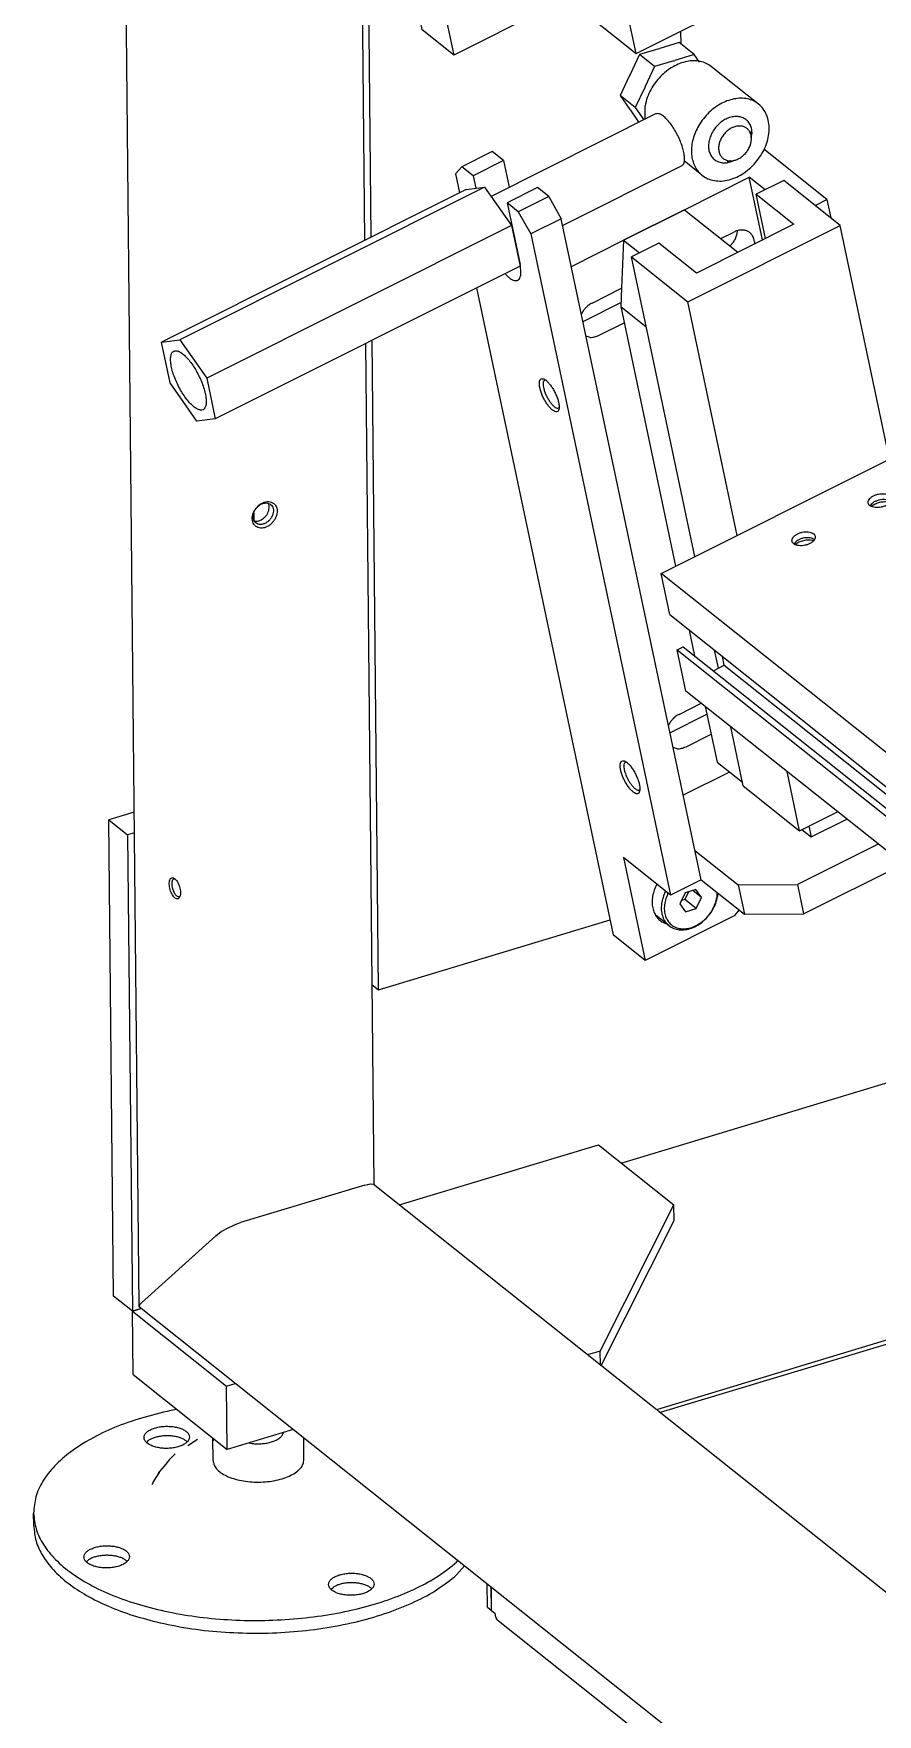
# Model space of a CAD drawing. Header units: millimetres. Extents: x -4653 to 8979, y -13943 to 4840.
# Drawn here: x 4036.3 to 4268.4, y -2850.8 to -2388.3 of the extents above; entities that cross this region are included whole.
import ezdxf

# ---------------------------------------------------------------- set-up
doc = ezdxf.new("R2010")
doc.units = ezdxf.units.MM

# ---------------------------------------------------------------- blocks, each defined once
blk = doc.blocks.new('MNT069000010000E_A_2_2_1_1__330', base_point=(4036.31, -2828.62))
at = {"color": 7, "linetype": 'Continuous'}
for p, q in [((4075.74, -2766.94), (4074.09, -2767.2)), ((4085.69, -2780.95), (4085.63, -2774.83)), ((4104.91, -2773.72), (4105.02, -2773.27)), ((4110.69, -2780.7), (4110.63, -2774.75)), ((4067.43, -2775.98), (4067.94, -2775.44)), ((4075.24, -2779.15), (4074.64, -2779.78)), ((4078.32, -2775.59), (4078.49, -2775.82)), ((4081.37, -2775.2), (4078.75, -2776.89)), ((4095.65, -2776.11), (4096.45, -2776.28)), ((4070.21, -2785.32), (4070.98, -2784.01)), ((4072.23, -2782.51), (4070.98, -2784.01)), ((4073.62, -2780.75), (4072.23, -2782.51)), ((4074.64, -2779.78), (4073.62, -2780.75)), ((4069.16, -2787.12), (4070.21, -2785.32)), ((4036.37, -2798.91), (4036.33, -2795.41)), ((4050.9, -2808.86), (4051.41, -2808.33)), ((4061.79, -2808.48), (4061.96, -2808.7)), ((4152.66, -2808.93), (4153.03, -2808.52)), ((4152.69, -2812.43), (4154.86, -2809.97)), ((4118.19, -2816.4), (4118.7, -2815.87)), ((4129.08, -2816.02), (4129.25, -2816.24))]:
    blk.add_line(p, q, dxfattribs=at)
for points in [[(4074.09, -2767.2), (4066.01, -2769.29), (4058.62, -2771.92), (4052.09, -2775.05), (4046.55, -2778.6), (4042.12, -2782.49), (4038.9, -2786.66), (4036.96, -2790.99), (4036.33, -2795.41)], [(4066.7, -2774.65), (4066.86, -2775.32), (4067.33, -2775.96), (4068.08, -2776.53), (4069.08, -2777), (4070.27, -2777.36), (4071.59, -2777.57), (4072.98, -2777.63), (4074.37, -2777.54), (4075.69, -2777.3), (4076.87, -2776.93), (4077.86, -2776.44), (4078.59, -2775.85), (4079.05, -2775.2), (4079.2, -2774.53), (4079.04, -2773.85), (4078.57, -2773.21), (4077.82, -2772.64), (4076.82, -2772.17), (4075.64, -2771.82), (4074.31, -2771.61), (4072.92, -2771.55), (4071.53, -2771.64), (4070.21, -2771.87), (4069.03, -2772.25), (4068.05, -2772.74), (4067.31, -2773.32), (4066.85, -2773.97), (4066.7, -2774.65)], [(4072.03, -2774.21), (4070.84, -2774.36), (4069.74, -2774.63), (4068.76, -2774.99), (4067.94, -2775.44)], [(4078.32, -2775.59), (4077.59, -2775.12), (4076.68, -2774.73), (4075.62, -2774.43), (4074.47, -2774.24), (4073.25, -2774.17), (4072.03, -2774.21)], [(4096.45, -2776.28), (4097.8, -2776.37), (4099.17, -2776.32), (4100.5, -2776.15), (4101.74, -2775.85), (4102.84, -2775.44), (4103.76, -2774.94), (4104.46, -2774.36), (4104.91, -2773.72)], [(4085.65, -2775.13), (4085.68, -2775.34), (4085.73, -2775.54)], [(4070.98, -2784.01), (4070.71, -2784.5), (4070.48, -2785)], [(4085.69, -2780.95), (4085.95, -2782.13), (4086.67, -2783.27), (4087.83, -2784.31), (4089.4, -2785.21), (4091.3, -2785.95), (4093.47, -2786.49), (4095.81, -2786.82), (4098.25, -2786.91), (4100.69, -2786.77), (4103.03, -2786.4), (4105.19, -2785.81), (4107.07, -2785.04), (4108.62, -2784.1), (4109.76, -2783.04), (4110.46, -2781.89), (4110.69, -2780.7)], [(4069.16, -2787.12), (4069.02, -2787.38), (4068.88, -2787.64)], [(4036.33, -2795.41), (4037.04, -2799.81), (4039.06, -2804.09), (4042.34, -2808.18), (4046.82, -2811.98), (4052.4, -2815.42), (4058.96, -2818.41), (4066.37, -2820.9), (4074.46, -2822.83), (4083.06, -2824.17), (4091.98, -2824.87), (4101.04, -2824.93), (4110.04, -2824.35), (4118.8, -2823.14), (4127.11, -2821.32), (4134.81, -2818.93), (4141.73, -2816.03), (4147.72, -2812.67), (4152.66, -2808.93)], [(4036.37, -2798.91), (4037.01, -2803.08), (4038.83, -2807.16), (4041.79, -2811.06), (4045.85, -2814.73), (4050.91, -2818.07), (4056.89, -2821.04), (4063.67, -2823.57), (4071.11, -2825.61)], [(4050.17, -2807.53), (4050.33, -2808.21), (4050.8, -2808.85), (4051.55, -2809.42), (4052.55, -2809.89), (4053.73, -2810.24), (4055.06, -2810.45), (4056.45, -2810.51), (4057.84, -2810.42), (4059.16, -2810.19), (4060.34, -2809.81), (4061.32, -2809.32), (4062.06, -2808.74), (4062.52, -2808.09), (4062.67, -2807.41), (4062.51, -2806.73), (4062.04, -2806.1), (4061.29, -2805.53), (4060.29, -2805.05), (4059.1, -2804.7), (4057.78, -2804.49), (4056.39, -2804.43), (4055, -2804.52), (4053.68, -2804.76), (4052.5, -2805.13), (4051.51, -2805.62), (4050.78, -2806.21), (4050.32, -2806.85), (4050.17, -2807.53)], [(4055.5, -2807.09), (4054.31, -2807.25), (4053.21, -2807.51), (4052.23, -2807.88), (4051.41, -2808.33)], [(4061.79, -2808.48), (4061.06, -2808), (4060.14, -2807.61), (4059.09, -2807.32), (4057.94, -2807.13), (4056.72, -2807.05), (4055.5, -2807.09)], [(4071.11, -2825.61), (4079.88, -2827.24), (4089.07, -2828.2), (4098.48, -2828.47), (4107.89, -2828.05), (4117.07, -2826.93), (4125.82, -2825.15), (4133.94, -2822.74), (4141.23, -2819.78), (4147.53, -2816.31), (4152.69, -2812.43)], [(4117.46, -2815.07), (4117.63, -2815.75), (4118.09, -2816.39), (4118.84, -2816.96), (4119.84, -2817.43), (4121.03, -2817.78), (4122.35, -2817.99), (4123.74, -2818.05), (4125.13, -2817.96), (4126.45, -2817.73), (4127.63, -2817.35), (4128.62, -2816.86), (4129.36, -2816.28), (4129.81, -2815.63), (4129.96, -2814.95), (4129.8, -2814.28), (4129.33, -2813.64), (4128.58, -2813.07), (4127.59, -2812.6), (4126.4, -2812.24), (4125.07, -2812.03), (4123.68, -2811.97), (4122.29, -2812.06), (4120.97, -2812.3), (4119.79, -2812.67), (4118.81, -2813.16), (4118.07, -2813.75), (4117.61, -2814.4), (4117.46, -2815.07)], [(4122.79, -2814.63), (4121.61, -2814.79), (4120.5, -2815.05), (4119.52, -2815.42), (4118.7, -2815.87)], [(4129.08, -2816.02), (4128.35, -2815.54), (4127.44, -2815.15), (4126.38, -2814.86), (4125.23, -2814.67), (4124.02, -2814.59), (4122.79, -2814.63)]]:
    blk.add_spline(points, degree=3, dxfattribs=at)
blk = doc.blocks.new('ANGOLARE_DX_SOSTEGNO_RACLE_P32463D__335', base_point=(4118.39, -2651.47))
at = {"color": 7, "linetype": 'Continuous'}
for p, q in [((4129.17, -2444.34), (4127.89, -2315.21)), ((4214.44, -2391.26), (4214.4, -2387.66)), ((4131.21, -2651.47), (4129.45, -2472.72)), ((4131.21, -2651.47), (4194.89, -2632.21)), ((4129.34, -2649.97), (4131.21, -2651.47))]:
    blk.add_line(p, q, dxfattribs=at)
blk = doc.blocks.new('PERNO_PER_SISTEMA_BLOCCAGGIO_RACLE_R0351N00__336', base_point=(4197.67, -2423.6))
at = {"color": 7, "linetype": 'Continuous'}
for p, q in [((4213.87, -2390.81), (4208.6, -2392.4)), ((4218.02, -2394.11), (4213.87, -2390.81)), ((4203.01, -2394.09), (4200.42, -2399.56)), ((4208.29, -2392.5), (4203.01, -2394.09)), ((4207.15, -2397.39), (4203.01, -2394.09)), ((4208.29, -2392.5), (4208.6, -2392.4)), ((4218.02, -2394.11), (4212.74, -2395.7)), ((4219.45, -2396.17), (4218.02, -2394.11)), ((4200.27, -2399.88), (4197.67, -2405.34)), ((4200.42, -2399.56), (4200.27, -2399.88)), ((4207.15, -2397.39), (4204.56, -2402.86)), ((4212.43, -2395.8), (4207.15, -2397.39)), ((4212.43, -2395.8), (4212.74, -2395.7)), ((4204.41, -2403.18), (4201.82, -2408.64)), ((4204.56, -2402.86), (4204.41, -2403.18)), ((4201.82, -2408.64), (4197.67, -2405.34)), ((4197.67, -2405.34), (4200.36, -2409.21)), ((4200.36, -2409.21), (4200.52, -2409.44)), ((4200.52, -2409.44), (4202.83, -2412.77)), ((4201.82, -2408.64), (4204.2, -2412.08)), ((4233.67, -2416.13), (4233.7, -2415.88)), ((4233.7, -2415.88), (4233.68, -2415.32)), ((4228.01, -2423.35), (4227.43, -2423.51)), ((4227.43, -2423.51), (4227.09, -2423.6))]:
    blk.add_line(p, q, dxfattribs=at)
for points in [[(4229.95, -2413.79), (4228.92, -2414.05), (4227.9, -2414.55), (4226.96, -2415.25), (4226.14, -2416.13), (4225.48, -2417.14), (4225.02, -2418.22), (4224.78, -2419.32), (4224.78, -2420.37), (4225.01, -2421.34), (4225.46, -2422.15), (4226.11, -2422.78), (4226.93, -2423.19), (4227.87, -2423.36), (4228.88, -2423.27)], [(4228.88, -2423.27), (4229.86, -2422.95), (4230.82, -2422.43), (4231.7, -2421.72), (4232.47, -2420.86), (4233.08, -2419.88), (4233.51, -2418.85), (4233.73, -2417.8), (4233.74, -2416.79), (4233.54, -2415.86), (4233.12, -2415.06), (4232.53, -2414.43), (4231.77, -2413.99), (4230.9, -2413.78), (4229.95, -2413.79)]]:
    blk.add_spline(points, degree=3, dxfattribs=at)
blk = doc.blocks.new('GUIDA_TUBOLARE_SUPPORTO_RACLA_PRINCIPALE_R27356N_1__341', base_point=(4155.74, -2393.85))
at = {"color": 7, "linetype": 'Continuous'}
for p, q in [((4197.65, -2214.96), (4191.59, -2218)), ((4212.84, -2227.06), (4197.65, -2214.96)), ((4193.41, -2221.37), (4200.46, -2226.99)), ((4200.46, -2226.99), (4173.64, -2240.42)), ((4163.28, -2232.17), (4155.74, -2235.95)), ((4173.64, -2240.42), (4163.28, -2232.17)), ((4159.5, -2253.77), (4155.74, -2235.95)), ((4155.74, -2235.95), (4170.93, -2248.05)), ((4166, -2284.49), (4164.95, -2279.54)), ((4186.49, -2381.48), (4169.39, -2300.56)), ((4202.03, -2393.85), (4184.93, -2312.94)), ((4243.94, -2372.87), (4240.65, -2357.31)), ((4202.03, -2393.85), (4243.94, -2372.87)), ((4186.49, -2381.48), (4202.03, -2393.85))]:
    blk.add_line(p, q, dxfattribs=at)
blk = doc.blocks.new('TRAF_TO_Fe_60x10_L_80__348', base_point=(4162.36, -2381.57))
at = {"color": 7, "linetype": 'Continuous'}
for p, q in [((4173.33, -2343.31), (4162.36, -2348.81)), ((4240.95, -2358.71), (4241.84, -2358.26)), ((4165.57, -2364), (4177.48, -2373.48)), ((4167.28, -2372.08), (4179.19, -2381.57)), ((4177.48, -2373.48), (4193.75, -2373.4)), ((4177.48, -2373.48), (4179.19, -2381.57)), ((4179.19, -2381.57), (4195.46, -2381.48))]:
    blk.add_line(p, q, dxfattribs=at)
blk = doc.blocks.new('TRAF_TO_Fe_90x50_L_268__349', base_point=(4099.73, -2394.26))
at = {"color": 7, "linetype": 'Continuous'}
for p, q in [((4109.85, -2171.69), (4101.47, -2175.89)), ((4112.96, -2174.16), (4109.85, -2171.69)), ((4201.87, -2184.89), (4187.05, -2173.09)), ((4101.47, -2175.89), (4099.73, -2177.87)), ((4099.73, -2177.87), (4101.43, -2185.91)), ((4104.58, -2178.36), (4101.47, -2175.89)), ((4112.96, -2174.16), (4104.58, -2178.36)), ((4112.96, -2174.16), (4115.12, -2184.37)), ((4104.58, -2178.36), (4105.81, -2184.19)), ((4122.28, -2181.59), (4113.9, -2185.79)), ((4125.39, -2184.06), (4122.28, -2181.59)), ((4160.94, -2188.59), (4175.06, -2181.51)), ((4187.05, -2209.61), (4180.77, -2179.86)), ((4193.49, -2189.08), (4181.36, -2179.43)), ((4117.01, -2188.26), (4113.9, -2185.79)), ((4113.9, -2185.79), (4115.13, -2191.61)), ((4125.39, -2184.06), (4117.01, -2188.26)), ((4125.39, -2184.06), (4128.83, -2190.17)), ((4193.49, -2189.08), (4201.87, -2184.89)), ((4201.87, -2184.89), (4210.36, -2225.09)), ((4117.01, -2188.26), (4120.45, -2194.37)), ((4128.83, -2190.17), (4120.45, -2194.37)), ((4167.28, -2372.08), (4128.83, -2190.17)), ((4144.17, -2196.98), (4160.94, -2188.59)), ((4199.22, -2216.21), (4193.49, -2189.08)), ((4120.45, -2194.37), (4158.89, -2376.28)), ((4170.93, -2196.55), (4176.31, -2193.85)), ((4177.18, -2193.61), (4177.05, -2194.81)), ((4131.6, -2203.28), (4144.17, -2196.98)), ((4174.46, -2198.46), (4173.83, -2198.85)), ((4179.13, -2202.17), (4178.49, -2202.56)), ((4117.33, -2206.47), (4117.21, -2206.82)), ((4137.33, -2213.37), (4143.61, -2210.23)), ((4106.1, -2212.09), (4143.12, -2387.25)), ((4134.38, -2216.42), (4135.15, -2215.12)), ((4134.81, -2218.42), (4143.45, -2214.1)), ((4139.21, -2222.26), (4144.34, -2219.7)), ((4136.78, -2222.82), (4135.66, -2222.47)), ((4161.25, -2326.56), (4166.38, -2323.99)), ((4158.3, -2329.61), (4159.07, -2328.31)), ((4158.72, -2331.61), (4167.1, -2327.42)), ((4163.13, -2335.45), (4168.26, -2332.89)), ((4160.7, -2336.01), (4159.58, -2335.66)), ((4158.89, -2376.28), (4145.95, -2365.97)), ((4145.95, -2365.97), (4151.92, -2394.26)), ((4167.28, -2372.08), (4158.89, -2376.28)), ((4176.55, -2381.93), (4177.79, -2380.45)), ((4176.55, -2381.93), (4151.92, -2394.26)), ((4155.28, -2382.36), (4155.56, -2382.39)), ((4157.45, -2384.09), (4157.73, -2384.13)), ((4151.92, -2394.26), (4143.12, -2387.25))]:
    blk.add_line(p, q, dxfattribs=at)
for points in [[(4174.46, -2198.46), (4175.32, -2197.71), (4176.06, -2196.83), (4176.64, -2195.85), (4177.05, -2194.81)], [(4179.13, -2202.17), (4179.98, -2201.42), (4180.72, -2200.54), (4181.3, -2199.56), (4181.71, -2198.52), (4181.92, -2197.48), (4181.93, -2196.47), (4181.73, -2195.54), (4181.34, -2194.73), (4180.77, -2194.08), (4180.04, -2193.61), (4179.2, -2193.35), (4178.26, -2193.3), (4177.29, -2193.47), (4176.31, -2193.85)], [(4194.82, -2209.64), (4195.12, -2209.33), (4195.28, -2208.77), (4195.29, -2208), (4195.13, -2207.07), (4194.83, -2206.03), (4194.39, -2204.94), (4193.85, -2203.86), (4193.24, -2202.86), (4192.59, -2201.99), (4191.93, -2201.31), (4191.32, -2200.85), (4190.78, -2200.64), (4190.34, -2200.7), (4190.03, -2201.02), (4189.87, -2201.58), (4189.87, -2202.34), (4190.02, -2203.27), (4190.33, -2204.32), (4190.76, -2205.41), (4191.3, -2206.49), (4191.91, -2207.49), (4192.57, -2208.35), (4193.22, -2209.04), (4193.84, -2209.49), (4194.38, -2209.7), (4194.82, -2209.64)], [(4191.69, -2201.01), (4191.34, -2201.04), (4191.03, -2201.34), (4190.9, -2201.85), (4190.91, -2202.55), (4191.07, -2203.4), (4191.37, -2204.34), (4191.78, -2205.31), (4192.28, -2206.25), (4192.84, -2207.11), (4193.42, -2207.82), (4193.99, -2208.34), (4194.51, -2208.64), (4194.95, -2208.71), (4195.28, -2208.53)], [(4116.03, -2207.19), (4116.7, -2207.16), (4117.21, -2206.82)], [(4137.33, -2213.37), (4136.74, -2213.71), (4136.17, -2214.12), (4135.64, -2214.59), (4135.15, -2215.12)], [(4136.78, -2222.82), (4137.38, -2222.81), (4137.99, -2222.71), (4138.6, -2222.53), (4139.21, -2222.26)], [(4123.29, -2234.28), (4122.98, -2234.6), (4122.82, -2235.15), (4122.82, -2235.92), (4122.97, -2236.85), (4123.27, -2237.89), (4123.71, -2238.99), (4124.25, -2240.06), (4124.86, -2241.06), (4125.51, -2241.93), (4126.17, -2242.61), (4126.78, -2243.07), (4127.33, -2243.28), (4127.76, -2243.22), (4128.07, -2242.9), (4128.2, -2242.32), (4128.2, -2241.55), (4128.07, -2240.65), (4127.77, -2239.61), (4127.34, -2238.52), (4126.8, -2237.44), (4126.19, -2236.44), (4125.53, -2235.57), (4124.87, -2234.86), (4124.26, -2234.4), (4123.72, -2234.22), (4123.29, -2234.28)], [(4124.64, -2234.59), (4124.25, -2234.64), (4123.98, -2234.92), (4123.85, -2235.43), (4123.86, -2236.13), (4124.02, -2236.98), (4124.31, -2237.92), (4124.73, -2238.89), (4125.23, -2239.83), (4125.79, -2240.68), (4126.37, -2241.4), (4126.94, -2241.92), (4127.46, -2242.22), (4127.9, -2242.29), (4128.22, -2242.1)], [(4161.25, -2326.56), (4160.66, -2326.9), (4160.09, -2327.31), (4159.56, -2327.78), (4159.07, -2328.31)], [(4160.7, -2336.01), (4161.3, -2336), (4161.91, -2335.9), (4162.52, -2335.72), (4163.13, -2335.45)], [(4145.5, -2339.38), (4145.19, -2339.7), (4145.03, -2340.26), (4145.03, -2341.03), (4145.18, -2341.96), (4145.48, -2343), (4145.92, -2344.09), (4146.46, -2345.17), (4147.07, -2346.17), (4147.73, -2347.04), (4148.38, -2347.72), (4148.99, -2348.18), (4149.54, -2348.38), (4149.97, -2348.33), (4150.28, -2348.01), (4150.41, -2347.43), (4150.41, -2346.66), (4150.28, -2345.75), (4149.98, -2344.71), (4149.55, -2343.62), (4149.01, -2342.54), (4148.4, -2341.54), (4147.74, -2340.67), (4147.08, -2339.96), (4146.47, -2339.5), (4145.93, -2339.32), (4145.5, -2339.38)], [(4146.85, -2339.7), (4146.46, -2339.74), (4146.19, -2340.03), (4146.06, -2340.54), (4146.07, -2341.24), (4146.23, -2342.08), (4146.53, -2343.02), (4146.94, -2343.99), (4147.44, -2344.93), (4148, -2345.79), (4148.58, -2346.5), (4149.15, -2347.02), (4149.67, -2347.33), (4150.11, -2347.39), (4150.43, -2347.21)], [(4155.16, -2373.23), (4154.41, -2374.89), (4153.96, -2376.58), (4153.81, -2378.25), (4153.97, -2379.83), (4154.44, -2381.25), (4155.2, -2382.46), (4156.22, -2383.42), (4157.45, -2384.09)]]:
    blk.add_spline(points, degree=3, dxfattribs=at)
blk = doc.blocks.new('SUPPORTO_RACLA_RIBALTABILE_SX_R0349S10_1__350', base_point=(4099.73, -2394.26))
for name, p in [('TRAF_TO_Fe_90x50_L_268__349', (4099.73, -2394.26)), ('TRAF_TO_Fe_60x10_L_80__348', (4162.36, -2381.57))]:
    blk.add_blockref(name, p)
blk = doc.blocks.new('FIT_GR_RACLA_PRINCIPALE__358', base_point=(4099.73, -2643.65))
for name, p in [('SUPPORTO_RACLA_RIBALTABILE_SX_R0349S10_1__350', (4099.73, -2394.26)), ('GUIDA_TUBOLARE_SUPPORTO_RACLA_PRINCIPALE_R27356N_1__341', (4155.74, -2393.85))]:
    blk.add_blockref(name, p)
blk = doc.blocks.new('VASCHETTA_RECUPERO_SOTTO_RACLA__359', base_point=(4161.09, -3140.96))
at = {"color": 7, "linetype": 'Continuous'}
for p, q in [((4374.6, -2716.51), (4207.65, -2766.98)), ((4375.63, -2717.33), (4208.69, -2767.8)), ((4161.15, -2821.34), (4161.09, -2814.94)), ((4162.13, -2815.76), (4162.19, -2822.16)), ((4162.32, -2822.26), (4162.26, -2815.86)), ((4161.15, -2821.34), (4162.19, -2822.16)), ((4162.19, -2822.16), (4162.32, -2822.12)), ((4162.32, -2822.26), (4163.22, -2822.99)), ((4560.8, -3140.96), (4164.15, -2825.08))]:
    blk.add_line(p, q, dxfattribs=at)
blk.add_spline([(4163.22, -2822.99), (4163.29, -2823.61), (4163.47, -2824.19), (4163.76, -2824.68), (4164.15, -2825.08)], degree=3, dxfattribs=at)
blk = doc.blocks.new('PIATTO_REGOLAZIONE_RACLE_R0348N00_3__361', base_point=(4197.83, -2609.4))
at = {"color": 7, "linetype": 'Continuous'}
for p, q in [((4215.37, -2436.79), (4198.61, -2445.19)), ((4215.37, -2436.79), (4230.07, -2448.5)), ((4198.61, -2445.19), (4198.05, -2458.43)), ((4198.61, -2445.19), (4202.95, -2448.65)), ((4198.05, -2458.43), (4197.83, -2463.46)), ((4197.83, -2463.46), (4204.82, -2469.02)), ((4197.83, -2463.46), (4212.93, -2534.88)), ((4216.64, -2552.46), (4218.14, -2559.55)), ((4221.08, -2573.48), (4224.32, -2588.77)), ((4224.32, -2588.77), (4231.3, -2594.34)), ((4247.64, -2607.35), (4250.21, -2609.4)), ((4249.58, -2606.38), (4250.21, -2609.4)), ((4250.21, -2609.4), (4260.02, -2604.49))]:
    blk.add_line(p, q, dxfattribs=at)
blk = doc.blocks.new('TONDO_CROMATO_Ø25_L_28__362', base_point=(4204.51, -2429.01))
at = {"color": 7, "linetype": 'Continuous'}
for p, q in [((4235.75, -2407.75), (4222.8, -2397.44)), ((4204.53, -2411.91), (4204.51, -2408.19)), ((4233.74, -2417.01), (4233.95, -2415.68)), ((4228.61, -2423.43), (4228.89, -2423.27)), ((4220.17, -2427.3), (4215.24, -2423.38))]:
    blk.add_line(p, q, dxfattribs=at)
for points in [[(4222.8, -2397.44), (4221.36, -2396.55), (4219.71, -2396.01), (4217.92, -2395.83), (4216.02, -2396.02), (4214.1, -2396.57), (4212.21, -2397.47), (4210.4, -2398.68), (4208.75, -2400.17), (4207.29, -2401.89), (4206.09, -2403.78)], [(4206.09, -2403.78), (4205.11, -2405.96), (4204.51, -2408.19)], [(4235.75, -2407.75), (4234.31, -2406.86), (4232.66, -2406.32), (4230.87, -2406.14), (4228.97, -2406.33), (4227.05, -2406.88), (4225.15, -2407.78), (4223.35, -2408.99), (4221.7, -2410.48), (4220.24, -2412.2), (4219.04, -2414.09)], [(4220.17, -2427.3), (4221.75, -2428.26), (4223.57, -2428.79), (4225.56, -2428.9), (4227.64, -2428.57), (4229.73, -2427.81), (4231.75, -2426.66), (4233.63, -2425.16), (4235.29, -2423.36), (4236.67, -2421.34), (4237.71, -2419.18), (4238.38, -2416.95), (4238.65, -2414.74), (4238.51, -2412.64), (4237.96, -2410.73), (4237.03, -2409.07), (4235.75, -2407.75)], [(4219.04, -2414.09), (4218.18, -2415.95), (4217.6, -2417.85), (4217.3, -2419.74), (4217.31, -2421.57), (4217.61, -2423.29), (4218.2, -2424.84), (4219.06, -2426.2), (4220.17, -2427.3)], [(4233.95, -2415.68), (4233.78, -2414.4), (4233.34, -2413.27), (4232.65, -2412.34), (4231.73, -2411.66), (4230.63, -2411.26), (4229.41, -2411.15), (4228.11, -2411.35), (4226.81, -2411.84), (4225.57, -2412.6), (4224.44, -2413.6), (4223.47, -2414.78), (4222.72, -2416.09), (4222.22, -2417.47), (4221.99, -2418.86), (4222.04, -2420.18), (4222.38, -2421.37), (4222.98, -2422.38), (4223.81, -2423.16), (4224.85, -2423.67), (4226.03, -2423.9), (4227.31, -2423.81), (4228.61, -2423.43)]]:
    blk.add_spline(points, degree=3, dxfattribs=at)
blk = doc.blocks.new('BARRA_FILETTATA_ZINC__M16_L_140__363', base_point=(4162.14, -2441.15))
at = {"color": 7, "linetype": 'Continuous'}
for p, q in [((4207.43, -2410.46), (4162.14, -2433.14)), ((4214.59, -2424.77), (4181.88, -2441.15))]:
    blk.add_line(p, q, dxfattribs=at)
blk.add_spline([(4214.59, -2424.77), (4215.06, -2424.31), (4215.32, -2423.52), (4215.36, -2422.43), (4215.19, -2421.1), (4214.81, -2419.6), (4214.24, -2417.99), (4213.5, -2416.37), (4212.64, -2414.81), (4211.7, -2413.39), (4210.72, -2412.18), (4209.76, -2411.25), (4208.86, -2410.63), (4208.07, -2410.37), (4207.43, -2410.46)], degree=3, dxfattribs=at)
blk = doc.blocks.new('TIRANTE_REGOLAZIONE_RACLA_SECONDARIA__364', base_point=(4162.14, -2441.15))
for name, p in [('TONDO_CROMATO_Ø25_L_28__362', (4204.51, -2429.01)), ('BARRA_FILETTATA_ZINC__M16_L_140__363', (4162.14, -2441.15))]:
    blk.add_blockref(name, p)
blk = doc.blocks.new('TUBOLARE_SUPPORTO_RACLE_INFERIORE__368', base_point=(4208.91, -2843.16))
at = {"color": 7, "linetype": 'Continuous'}
for p, q in [((4271.78, -2505.41), (4292.73, -2494.92)), ((4337.92, -2530.91), (4292.73, -2494.92)), ((4208.91, -2536.89), (4271.78, -2505.41)), ((4266.81, -2517.75), (4266.45, -2518.26)), ((4272.03, -2517.05), (4271.28, -2516.69)), ((4245.86, -2528.24), (4245.5, -2528.76)), ((4251.08, -2527.54), (4250.33, -2527.19)), ((4380.88, -2565.12), (4337.92, -2530.91)), ((4552.23, -2810.31), (4208.91, -2536.89)), ((4211.31, -2548.21), (4208.91, -2536.89)), ((4211.31, -2548.21), (4544.98, -2813.94)), ((4213.36, -2557.91), (4215.03, -2557.08)), ((4215.03, -2557.08), (4540.43, -2816.22)), ((4213.36, -2557.91), (4538.75, -2817.06)), ((4215.75, -2569.23), (4213.36, -2557.91)), ((4226.3, -2562.16), (4225.79, -2559.75)), ((4223.3, -2563.66), (4226.3, -2562.16)), ((4226.3, -2562.16), (4543.43, -2814.71)), ((4531.5, -2820.69), (4215.75, -2569.23)), ((4458.75, -2627.14), (4423.99, -2599.45)), ((4558.37, -2706.47), (4478.09, -2642.54)), ((4559.72, -2843.16), (4553.48, -2838.2))]:
    blk.add_line(p, q, dxfattribs=at)
for points in [[(4272.25, -2516.18), (4272.04, -2515.74), (4271.63, -2515.37), (4271.05, -2515.11), (4270.33, -2514.96), (4269.53, -2514.95), (4268.69, -2515.06), (4267.88, -2515.29), (4267.15, -2515.63), (4266.55, -2516.06), (4266.13, -2516.54), (4265.9, -2517.03), (4265.89, -2517.52), (4266.1, -2517.96), (4266.5, -2518.33), (4267.09, -2518.59), (4267.81, -2518.74), (4268.61, -2518.75), (4269.45, -2518.64), (4270.26, -2518.4), (4270.99, -2518.06), (4271.59, -2517.64), (4272.01, -2517.16), (4272.24, -2516.66), (4272.25, -2516.18)], [(4271.28, -2516.69), (4270.55, -2516.57), (4269.73, -2516.57), (4268.9, -2516.71), (4268.1, -2516.96), (4267.39, -2517.31), (4266.81, -2517.75)], [(4251.29, -2526.67), (4251.09, -2526.23), (4250.68, -2525.86), (4250.1, -2525.6), (4249.38, -2525.46), (4248.57, -2525.44), (4247.74, -2525.55), (4246.93, -2525.79), (4246.2, -2526.13), (4245.6, -2526.55), (4245.17, -2527.03), (4244.95, -2527.53), (4244.94, -2528.01), (4245.14, -2528.45), (4245.55, -2528.82), (4246.13, -2529.08), (4246.85, -2529.23), (4247.66, -2529.25), (4248.49, -2529.13), (4249.3, -2528.9), (4250.03, -2528.56), (4250.63, -2528.13), (4251.06, -2527.66), (4251.28, -2527.16), (4251.29, -2526.67)], [(4250.33, -2527.19), (4249.59, -2527.06), (4248.78, -2527.06), (4247.94, -2527.2), (4247.14, -2527.45), (4246.43, -2527.81), (4245.86, -2528.24)]]:
    blk.add_spline(points, degree=3, dxfattribs=at)
blk = doc.blocks.new('TASSELLO_FISSAGGIO_GUIDA_PER_RACLE_R0342N00_3', base_point=(4245.83, -2529))
at = {"color": 7, "linetype": 'Continuous'}
for p, q in [((4271.6, -2517.36), (4271.76, -2517.44)), ((4250.64, -2527.86), (4250.8, -2527.93))]:
    blk.add_line(p, q, dxfattribs=at)
for points in [[(4271.6, -2517.36), (4271.01, -2517.25), (4270.37, -2517.21), (4269.7, -2517.26), (4269.03, -2517.38), (4268.38, -2517.57), (4267.77, -2517.83), (4267.23, -2518.14), (4266.78, -2518.5)], [(4250.64, -2527.86), (4250.06, -2527.74), (4249.42, -2527.71), (4248.75, -2527.75), (4248.08, -2527.87), (4247.42, -2528.06), (4246.81, -2528.32), (4246.28, -2528.64), (4245.83, -2529)]]:
    blk.add_spline(points, degree=3, dxfattribs=at)
blk = doc.blocks.new('GUIDA_TUBOLARE_SUPPORTO_RACLE_R0402N00_1__370', base_point=(4200.75, -2607.66))
at = {"color": 7, "linetype": 'Continuous'}
for p, q in [((4242.65, -2428.76), (4235.11, -2432.54)), ((4235.11, -2432.54), (4245.47, -2440.79)), ((4237.68, -2444.69), (4235.11, -2432.54)), ((4258.19, -2441.14), (4242.65, -2428.76)), ((4216.29, -2462.12), (4258.19, -2441.14)), ((4245.47, -2440.79), (4218.65, -2454.22)), ((4271.78, -2505.41), (4258.19, -2441.14)), ((4208.29, -2445.97), (4200.75, -2449.75)), ((4218.65, -2454.22), (4208.29, -2445.97)), ((4200.75, -2449.75), (4216.29, -2462.12)), ((4218.18, -2532.25), (4200.75, -2449.75)), ((4229.87, -2526.4), (4216.29, -2462.12)), ((4224.67, -2562.98), (4223.63, -2558.03)), ((4231.5, -2595.28), (4228.07, -2579.05)), ((4247.04, -2607.66), (4243.61, -2591.42)), ((4231.5, -2595.28), (4247.04, -2607.66)), ((4247.04, -2607.66), (4257.45, -2602.44))]:
    blk.add_line(p, q, dxfattribs=at)
blk = doc.blocks.new('FIT_GR_RACLA_SECONDARIA__373', base_point=(4200.75, -2843.16))
for name, p in [('GUIDA_TUBOLARE_SUPPORTO_RACLE_R0402N00_1__370', (4200.75, -2607.66)), ('TUBOLARE_SUPPORTO_RACLE_INFERIORE__368', (4208.91, -2843.16)), ('TASSELLO_FISSAGGIO_GUIDA_PER_RACLE_R0342N00_3', (4245.83, -2529))]:
    blk.add_blockref(name, p)
blk = doc.blocks.new('TRAF_TO_Fe_90x50_L_268__374', base_point=(4152.38, -2643.36))
at = {"color": 7, "linetype": 'Continuous'}
for p, q in [((4162.5, -2420.79), (4154.11, -2424.99)), ((4165.6, -2423.26), (4157.22, -2427.46)), ((4165.6, -2423.26), (4162.5, -2420.79)), ((4165.6, -2423.26), (4167.16, -2430.63)), ((4254.51, -2433.99), (4237.16, -2420.17)), ((4154.11, -2424.99), (4152.38, -2426.97)), ((4152.38, -2426.97), (4153.48, -2432.17)), ((4157.22, -2427.46), (4154.11, -2424.99)), ((4157.22, -2427.46), (4157.95, -2430.91)), ((4215.37, -2436.79), (4233.18, -2427.87)), ((4236.83, -2445.12), (4233.18, -2427.87)), ((4237.53, -2431.33), (4233.18, -2427.87)), ((4174.93, -2430.69), (4166.55, -2434.89)), ((4178.04, -2433.16), (4174.93, -2430.69)), ((4166.55, -2434.89), (4170.13, -2451.86)), ((4169.65, -2437.36), (4166.55, -2434.89)), ((4178.04, -2433.16), (4169.65, -2437.36)), ((4178.04, -2433.16), (4181.48, -2439.27)), ((4198.61, -2445.19), (4215.37, -2436.79)), ((4251.26, -2435.62), (4254.51, -2433.99)), ((4254.51, -2433.99), (4255.58, -2439.06)), ((4169.65, -2437.36), (4173.1, -2443.47)), ((4181.48, -2439.27), (4173.1, -2443.47)), ((4219.92, -2621.18), (4181.48, -2439.27)), ((4173.1, -2443.47), (4211.54, -2625.38)), ((4184.25, -2452.38), (4198.61, -2445.19)), ((4225.36, -2444.75), (4228.95, -2442.95)), ((4228.7, -2445.93), (4227.89, -2446.76)), ((4229.82, -2442.71), (4229.69, -2443.91)), ((4234.58, -2445.57), (4234.5, -2446.29)), ((4167.01, -2455.43), (4166.02, -2454.4)), ((4158.15, -2458.34), (4195.76, -2636.35)), ((4189.98, -2462.47), (4198.05, -2458.43)), ((4187.03, -2465.52), (4187.8, -2464.22)), ((4187.45, -2467.53), (4197.88, -2462.3)), ((4191.86, -2471.36), (4198.77, -2467.9)), ((4189.43, -2471.92), (4188.31, -2471.57)), ((4211.37, -2580.72), (4221.54, -2575.62)), ((4213.9, -2575.66), (4219.99, -2572.61)), ((4210.95, -2578.71), (4211.72, -2577.41)), ((4213.35, -2585.11), (4212.23, -2584.77)), ((4215.78, -2584.55), (4222.69, -2581.09)), ((4211.54, -2625.38), (4198.59, -2615.07)), ((4198.59, -2615.07), (4204.57, -2643.36)), ((4219.92, -2621.18), (4211.54, -2625.38)), ((4229.19, -2631.03), (4204.57, -2643.36)), ((4207.92, -2631.46), (4208.2, -2631.49)), ((4229.19, -2631.03), (4230.43, -2629.55)), ((4210.1, -2633.19), (4210.38, -2633.23)), ((4204.57, -2643.36), (4195.76, -2636.35))]:
    blk.add_line(p, q, dxfattribs=at)
for points in [[(4228.7, -2445.93), (4229.29, -2444.95), (4229.69, -2443.91)], [(4234.58, -2445.57), (4234.38, -2444.64), (4233.99, -2443.83), (4233.42, -2443.18), (4232.69, -2442.71), (4231.84, -2442.45), (4230.91, -2442.4), (4229.93, -2442.57), (4228.95, -2442.95)], [(4167.01, -2455.43), (4167.89, -2456.01), (4168.68, -2456.3), (4169.34, -2456.26), (4169.86, -2455.92), (4170.2, -2455.28), (4170.37, -2454.37), (4170.34, -2453.21), (4170.13, -2451.86)], [(4189.98, -2462.47), (4189.39, -2462.81), (4188.82, -2463.22), (4188.29, -2463.69), (4187.8, -2464.22)], [(4189.43, -2471.92), (4190.02, -2471.91), (4190.63, -2471.81), (4191.25, -2471.63), (4191.86, -2471.36)], [(4175.93, -2483.38), (4175.62, -2483.7), (4175.46, -2484.25), (4175.46, -2485.02), (4175.62, -2485.95), (4175.92, -2486.99), (4176.35, -2488.09), (4176.89, -2489.16), (4177.51, -2490.17), (4178.16, -2491.03), (4178.81, -2491.71), (4179.43, -2492.17), (4179.97, -2492.38), (4180.41, -2492.32), (4180.72, -2492.01), (4180.85, -2491.43), (4180.85, -2490.66), (4180.72, -2489.75), (4180.42, -2488.71), (4179.98, -2487.62), (4179.45, -2486.54), (4178.83, -2485.54), (4178.18, -2484.67), (4177.52, -2483.96), (4176.9, -2483.5), (4176.37, -2483.32), (4175.93, -2483.38)], [(4177.28, -2483.69), (4176.89, -2483.74), (4176.62, -2484.02), (4176.49, -2484.53), (4176.51, -2485.23), (4176.67, -2486.08), (4176.96, -2487.02), (4177.37, -2487.99), (4177.87, -2488.93), (4178.43, -2489.78), (4179.02, -2490.5), (4179.59, -2491.02), (4180.1, -2491.32), (4180.54, -2491.39), (4180.87, -2491.21)], [(4213.9, -2575.66), (4213.3, -2576), (4212.74, -2576.41), (4212.21, -2576.88), (4211.72, -2577.41)], [(4213.35, -2585.11), (4213.94, -2585.1), (4214.55, -2585), (4215.17, -2584.82), (4215.78, -2584.55)], [(4198.14, -2588.49), (4197.83, -2588.8), (4197.67, -2589.36), (4197.67, -2590.13), (4197.83, -2591.06), (4198.13, -2592.1), (4198.56, -2593.19), (4199.1, -2594.27), (4199.72, -2595.27), (4200.37, -2596.14), (4201.02, -2596.82), (4201.64, -2597.28), (4202.18, -2597.48), (4202.62, -2597.43), (4202.93, -2597.11), (4203.06, -2596.53), (4203.06, -2595.76), (4202.93, -2594.85), (4202.63, -2593.81), (4202.2, -2592.72), (4201.66, -2591.64), (4201.04, -2590.64), (4200.39, -2589.77), (4199.73, -2589.06), (4199.11, -2588.6), (4198.58, -2588.42), (4198.14, -2588.49)], [(4199.5, -2588.8), (4199.18, -2588.81), (4198.94, -2588.97), (4198.77, -2589.27), (4198.7, -2589.71), (4198.71, -2590.25), (4198.81, -2590.89), (4198.99, -2591.59), (4199.25, -2592.34)], [(4199.25, -2592.34), (4199.67, -2593.28), (4200.17, -2594.19), (4200.72, -2595), (4201.29, -2595.67), (4201.84, -2596.16), (4202.34, -2596.44), (4202.76, -2596.49), (4203.08, -2596.31)], [(4207.8, -2622.33), (4207.06, -2623.99), (4206.6, -2625.68), (4206.45, -2627.35), (4206.62, -2628.93), (4207.09, -2630.35), (4207.84, -2631.56), (4208.86, -2632.52), (4210.1, -2633.19)]]:
    blk.add_spline(points, degree=3, dxfattribs=at)
blk = doc.blocks.new('TRAF_TO_Fe_60x10_L_80__375', base_point=(4215, -2630.67))
at = {"color": 7, "linetype": 'Continuous'}
for p, q in [((4227.76, -2591.52), (4215, -2597.91)), ((4268.64, -2611.36), (4246.4, -2622.5)), ((4218.21, -2613.1), (4230.13, -2622.58)), ((4248.11, -2630.58), (4275.54, -2616.85)), ((4219.92, -2621.18), (4231.83, -2630.67)), ((4230.13, -2622.58), (4246.4, -2622.5)), ((4230.13, -2622.58), (4231.83, -2630.67)), ((4246.4, -2622.5), (4248.11, -2630.58)), ((4231.83, -2630.67), (4248.11, -2630.58))]:
    blk.add_line(p, q, dxfattribs=at)
blk = doc.blocks.new('SUPPORTO_RACLA_RIBALTABILE_SX_R0349S10__376', base_point=(4152.38, -2643.36))
for name, p in [('TRAF_TO_Fe_90x50_L_268__374', (4152.38, -2643.36)), ('TRAF_TO_Fe_60x10_L_80__375', (4215, -2630.67))]:
    blk.add_blockref(name, p)
blk = doc.blocks.new('ESAGONO_DI_MANOVRA_RACLA_SECONDARIA__377', base_point=(4071.51, -2494.97))
at = {"color": 7, "linetype": 'Continuous'}
for p, q in [((4155.32, -2431.25), (4071.51, -2473.22)), ((4160.35, -2430.6), (4076.54, -2472.57)), ((4155.32, -2431.25), (4160.35, -2430.6)), ((4160.35, -2430.6), (4167.75, -2441.15)), ((4167.75, -2441.15), (4083.94, -2483.12)), ((4167.75, -2441.15), (4170.12, -2452.35)), ((4170.12, -2452.35), (4086.3, -2494.32)), ((4071.51, -2473.22), (4076.54, -2472.57)), ((4073.87, -2484.42), (4071.51, -2473.22)), ((4076.54, -2472.57), (4083.94, -2483.12)), ((4083.94, -2483.12), (4086.3, -2494.32)), ((4081.27, -2494.97), (4073.87, -2484.42)), ((4086.3, -2494.32), (4081.27, -2494.97))]:
    blk.add_line(p, q, dxfattribs=at)
blk.add_spline([(4074.88, -2475.72), (4074.38, -2476.19), (4074.08, -2476.99), (4074, -2478.09), (4074.13, -2479.43), (4074.46, -2480.96), (4074.99, -2482.62), (4075.7, -2484.33), (4076.54, -2486.01), (4077.48, -2487.59), (4078.49, -2489.01), (4079.52, -2490.2), (4080.52, -2491.11), (4081.45, -2491.69), (4082.26, -2491.93), (4082.94, -2491.82), (4083.43, -2491.35), (4083.73, -2490.55), (4083.81, -2489.46), (4083.68, -2488.11), (4083.35, -2486.58), (4082.82, -2484.92), (4082.11, -2483.22), (4081.27, -2481.53), (4080.33, -2479.95), (4079.32, -2478.53), (4078.29, -2477.34), (4077.29, -2476.43), (4076.36, -2475.85), (4075.55, -2475.61), (4074.88, -2475.72)], degree=3, dxfattribs=at)
blk = doc.blocks.new('VITE_TCEI_GAMBO_RETT_Ø12_M10_16-16_1__378', base_point=(4207.58, -2635.04))
at = {"color": 7, "linetype": 'Continuous'}
for p, q in [((4209.98, -2624.74), (4210.23, -2624.34)), ((4210.73, -2625.11), (4210.89, -2624.86)), ((4215.56, -2624.75), (4214.1, -2627.82)), ((4215.47, -2626.62), (4214.54, -2626.9)), ((4216.49, -2624.47), (4215.47, -2626.62)), ((4218.57, -2629.09), (4215.47, -2626.62)), ((4218.52, -2623.85), (4215.56, -2624.75)), ((4220.03, -2626.02), (4217.64, -2624.12)), ((4220.03, -2626.02), (4218.52, -2623.85)), ((4218.57, -2629.09), (4220.03, -2626.02)), ((4224.22, -2624.61), (4224.24, -2626.04)), ((4224.42, -2624.77), (4224.43, -2625.74)), ((4211.09, -2633.79), (4207.58, -2631)), ((4214.1, -2627.82), (4215.61, -2629.99)), ((4215.61, -2629.99), (4218.57, -2629.09))]:
    blk.add_line(p, q, dxfattribs=at)
for points in [[(4209.98, -2624.74), (4209.32, -2626.47), (4209, -2628.21), (4209.03, -2629.89), (4209.4, -2631.42), (4210.09, -2632.74), (4211.09, -2633.79)], [(4210.73, -2625.11), (4210.11, -2626.78), (4209.82, -2628.46), (4209.87, -2630.07), (4210.26, -2631.53), (4210.97, -2632.76), (4211.98, -2633.72), (4213.22, -2634.36), (4214.65, -2634.65), (4216.19, -2634.57), (4217.77, -2634.13), (4219.32, -2633.34), (4220.76, -2632.25), (4222.04, -2630.95), (4223.07, -2629.42), (4223.81, -2627.74), (4224.24, -2626.04)], [(4211.09, -2633.79), (4212.4, -2634.55), (4213.93, -2634.93), (4215.6, -2634.89), (4217.32, -2634.46), (4219.02, -2633.64), (4220.61, -2632.48), (4222, -2631.03), (4223.14, -2629.37), (4223.96, -2627.57), (4224.43, -2625.74)]]:
    blk.add_spline(points, degree=3, dxfattribs=at)
blk = doc.blocks.new('GR_RACLE_RULLIERA_MOBILE__383', base_point=(4071.51, -3140.96))
for name, p in [('ANGOLARE_DX_SOSTEGNO_RACLE_P32463D__335', (4118.39, -2651.47)), ('FIT_GR_RACLA_PRINCIPALE__358', (4099.73, -2643.65)), ('PERNO_PER_SISTEMA_BLOCCAGGIO_RACLE_R0351N00__336', (4197.67, -2423.6)), ('TIRANTE_REGOLAZIONE_RACLA_SECONDARIA__364', (4162.14, -2441.15)), ('FIT_GR_RACLA_SECONDARIA__373', (4200.75, -2843.16)), ('SUPPORTO_RACLA_RIBALTABILE_SX_R0349S10__376', (4152.38, -2643.36)), ('ESAGONO_DI_MANOVRA_RACLA_SECONDARIA__377', (4071.51, -2494.97)), ('PIATTO_REGOLAZIONE_RACLE_R0348N00_3__361', (4197.83, -2609.4)), ('VITE_TCEI_GAMBO_RETT_Ø12_M10_16-16_1__378', (4207.58, -2635.04)), ('VASCHETTA_RECUPERO_SOTTO_RACLA__359', (4161.09, -3140.96))]:
    blk.add_blockref(name, p)
blk = doc.blocks.new('MNT069000010000E_A_2_2_1_1__389', base_point=(4036.31, -2828.62))
at = {"color": 7, "linetype": 'Continuous'}
for p, q in [((4075.74, -2766.94), (4074.09, -2767.2)), ((4085.69, -2780.95), (4085.63, -2774.83)), ((4104.91, -2773.72), (4105.02, -2773.27)), ((4110.69, -2780.7), (4110.63, -2774.75)), ((4067.43, -2775.98), (4067.94, -2775.44)), ((4075.24, -2779.15), (4074.64, -2779.78)), ((4078.32, -2775.59), (4078.49, -2775.82)), ((4081.37, -2775.2), (4078.75, -2776.89)), ((4095.65, -2776.11), (4096.45, -2776.28)), ((4070.21, -2785.32), (4070.98, -2784.01)), ((4072.23, -2782.51), (4070.98, -2784.01)), ((4073.62, -2780.75), (4072.23, -2782.51)), ((4074.64, -2779.78), (4073.62, -2780.75)), ((4069.16, -2787.12), (4070.21, -2785.32)), ((4036.37, -2798.91), (4036.33, -2795.41)), ((4050.9, -2808.86), (4051.41, -2808.33)), ((4061.79, -2808.48), (4061.96, -2808.7)), ((4152.66, -2808.93), (4153.03, -2808.52)), ((4152.69, -2812.43), (4154.86, -2809.97)), ((4118.19, -2816.4), (4118.7, -2815.87)), ((4129.08, -2816.02), (4129.25, -2816.24))]:
    blk.add_line(p, q, dxfattribs=at)
for points in [[(4074.09, -2767.2), (4066.01, -2769.29), (4058.62, -2771.92), (4052.09, -2775.05), (4046.55, -2778.6), (4042.12, -2782.49), (4038.9, -2786.66), (4036.96, -2790.99), (4036.33, -2795.41)], [(4066.7, -2774.65), (4066.86, -2775.32), (4067.33, -2775.96), (4068.08, -2776.53), (4069.08, -2777), (4070.27, -2777.36), (4071.59, -2777.57), (4072.98, -2777.63), (4074.37, -2777.54), (4075.69, -2777.3), (4076.87, -2776.93), (4077.86, -2776.44), (4078.59, -2775.85), (4079.05, -2775.2), (4079.2, -2774.53), (4079.04, -2773.85), (4078.57, -2773.21), (4077.82, -2772.64), (4076.82, -2772.17), (4075.64, -2771.82), (4074.31, -2771.61), (4072.92, -2771.55), (4071.53, -2771.64), (4070.21, -2771.87), (4069.03, -2772.25), (4068.05, -2772.74), (4067.31, -2773.32), (4066.85, -2773.97), (4066.7, -2774.65)], [(4072.03, -2774.21), (4070.84, -2774.36), (4069.74, -2774.63), (4068.76, -2774.99), (4067.94, -2775.44)], [(4078.32, -2775.59), (4077.59, -2775.12), (4076.68, -2774.73), (4075.62, -2774.43), (4074.47, -2774.24), (4073.25, -2774.17), (4072.03, -2774.21)], [(4096.45, -2776.28), (4097.8, -2776.37), (4099.17, -2776.32), (4100.5, -2776.15), (4101.74, -2775.85), (4102.84, -2775.44), (4103.76, -2774.94), (4104.46, -2774.36), (4104.91, -2773.72)], [(4085.65, -2775.13), (4085.68, -2775.34), (4085.73, -2775.54)], [(4070.98, -2784.01), (4070.71, -2784.5), (4070.48, -2785)], [(4085.69, -2780.95), (4085.95, -2782.13), (4086.67, -2783.27), (4087.83, -2784.31), (4089.4, -2785.21), (4091.3, -2785.95), (4093.47, -2786.49), (4095.81, -2786.82), (4098.25, -2786.91), (4100.69, -2786.77), (4103.03, -2786.4), (4105.19, -2785.81), (4107.07, -2785.04), (4108.62, -2784.1), (4109.76, -2783.04), (4110.46, -2781.89), (4110.69, -2780.7)], [(4069.16, -2787.12), (4069.02, -2787.38), (4068.88, -2787.64)], [(4036.33, -2795.41), (4037.04, -2799.81), (4039.06, -2804.09), (4042.34, -2808.18), (4046.82, -2811.98), (4052.4, -2815.42), (4058.96, -2818.41), (4066.37, -2820.9), (4074.46, -2822.83), (4083.06, -2824.17), (4091.98, -2824.87), (4101.04, -2824.93), (4110.04, -2824.35), (4118.8, -2823.14), (4127.11, -2821.32), (4134.81, -2818.93), (4141.73, -2816.03), (4147.72, -2812.67), (4152.66, -2808.93)], [(4036.37, -2798.91), (4037.01, -2803.08), (4038.83, -2807.16), (4041.79, -2811.06), (4045.85, -2814.73), (4050.91, -2818.07), (4056.89, -2821.04), (4063.67, -2823.57), (4071.11, -2825.61)], [(4050.17, -2807.53), (4050.33, -2808.21), (4050.8, -2808.85), (4051.55, -2809.42), (4052.55, -2809.89), (4053.73, -2810.24), (4055.06, -2810.45), (4056.45, -2810.51), (4057.84, -2810.42), (4059.16, -2810.19), (4060.34, -2809.81), (4061.32, -2809.32), (4062.06, -2808.74), (4062.52, -2808.09), (4062.67, -2807.41), (4062.51, -2806.73), (4062.04, -2806.1), (4061.29, -2805.53), (4060.29, -2805.05), (4059.1, -2804.7), (4057.78, -2804.49), (4056.39, -2804.43), (4055, -2804.52), (4053.68, -2804.76), (4052.5, -2805.13), (4051.51, -2805.62), (4050.78, -2806.21), (4050.32, -2806.85), (4050.17, -2807.53)], [(4055.5, -2807.09), (4054.31, -2807.25), (4053.21, -2807.51), (4052.23, -2807.88), (4051.41, -2808.33)], [(4061.79, -2808.48), (4061.06, -2808), (4060.14, -2807.61), (4059.09, -2807.32), (4057.94, -2807.13), (4056.72, -2807.05), (4055.5, -2807.09)], [(4071.11, -2825.61), (4079.88, -2827.24), (4089.07, -2828.2), (4098.48, -2828.47), (4107.89, -2828.05), (4117.07, -2826.93), (4125.82, -2825.15), (4133.94, -2822.74), (4141.23, -2819.78), (4147.53, -2816.31), (4152.69, -2812.43)], [(4117.46, -2815.07), (4117.63, -2815.75), (4118.09, -2816.39), (4118.84, -2816.96), (4119.84, -2817.43), (4121.03, -2817.78), (4122.35, -2817.99), (4123.74, -2818.05), (4125.13, -2817.96), (4126.45, -2817.73), (4127.63, -2817.35), (4128.62, -2816.86), (4129.36, -2816.28), (4129.81, -2815.63), (4129.96, -2814.95), (4129.8, -2814.28), (4129.33, -2813.64), (4128.58, -2813.07), (4127.59, -2812.6), (4126.4, -2812.24), (4125.07, -2812.03), (4123.68, -2811.97), (4122.29, -2812.06), (4120.97, -2812.3), (4119.79, -2812.67), (4118.81, -2813.16), (4118.07, -2813.75), (4117.61, -2814.4), (4117.46, -2815.07)], [(4122.79, -2814.63), (4121.61, -2814.79), (4120.5, -2815.05), (4119.52, -2815.42), (4118.7, -2815.87)], [(4129.08, -2816.02), (4128.35, -2815.54), (4127.44, -2815.15), (4126.38, -2814.86), (4125.23, -2814.67), (4124.02, -2814.59), (4122.79, -2814.63)]]:
    blk.add_spline(points, degree=3, dxfattribs=at)
blk = doc.blocks.new('TRAF_TO_Fe_100x10_L_577__412', base_point=(4057.02, -2739.85))
at = {"color": 7, "linetype": 'Continuous'}
for p, q in [((4064, -2602.6), (4057.02, -2604.71)), ((4057.02, -2604.71), (4062.2, -2608.83)), ((4058.31, -2735.73), (4057.02, -2604.71)), ((4064.05, -2608.27), (4062.2, -2608.83)), ((4062.2, -2608.83), (4063.49, -2739.85)), ((4329.15, -2659.54), (4198.11, -2699.16)), ((4063.49, -2739.85), (4058.31, -2735.73)), ((4065.9, -2739.13), (4063.49, -2739.85))]:
    blk.add_line(p, q, dxfattribs=at)
blk = doc.blocks.new('TRAF_TO_Fe_35x10_L_600_1', base_point=(4095.2, -2522.29))
at = {"color": 7, "linetype": 'Continuous'}
for p, q in [((4095.2, -2345.47), (4095.22, -2347.59)), ((4096.92, -2520.17), (4096.94, -2522.29))]:
    blk.add_line(p, q, dxfattribs=at)
blk = doc.blocks.new('TUBOLARE_Fe_50x50x3_L660__413', base_point=(4059.24, -2738.7))
at = {"color": 7, "linetype": 'Continuous'}
for p, q in [((4065.34, -2738.5), (4059.24, -2120.5)), ((4125.95, -2305.98), (4127.32, -2445.27)), ((4127.6, -2473.64), (4129.88, -2705.04)), ((4096.91, -2522.35), (4097.3, -2522.47)), ((4075.36, -2621.02), (4075.11, -2620.97)), ((4076.55, -2625.66), (4076.71, -2625.49)), ((4127.45, -2705.17), (4093.24, -2715.51)), ((4127.45, -2705.17), (4128.9, -2704.85)), ((4086.42, -2719.11), (4066.04, -2737.55)), ((4086.42, -2719.11), (4087.94, -2717.98)), ((4087.94, -2717.98), (4090.02, -2716.82)), ((4090.02, -2716.82), (4092.22, -2715.86)), ((4092.22, -2715.86), (4093.24, -2715.51)), ((4065.58, -2738.03), (4066.04, -2737.55)), ((4065.34, -2738.5), (4065.58, -2738.03)), ((4065.39, -2738.7), (4065.34, -2738.5))]:
    blk.add_line(p, q, dxfattribs=at)
for points in [[(4097.4, -2523.89), (4098.04, -2524.24), (4098.78, -2524.4), (4099.59, -2524.34), (4100.41, -2524.07), (4101.2, -2523.61), (4101.92, -2522.99), (4102.52, -2522.24), (4102.97, -2521.4), (4103.24, -2520.52), (4103.32, -2519.66), (4103.19, -2518.86), (4102.88, -2518.17), (4102.39, -2517.63), (4101.75, -2517.27), (4101.01, -2517.12), (4100.21, -2517.18), (4099.38, -2517.44), (4098.59, -2517.9), (4097.87, -2518.53), (4097.27, -2519.28), (4096.82, -2520.12), (4096.55, -2521), (4096.48, -2521.86), (4096.6, -2522.66), (4096.92, -2523.35), (4097.4, -2523.89)], [(4097.48, -2522.99), (4098.05, -2523.3), (4098.71, -2523.41), (4099.42, -2523.32), (4100.15, -2523.03), (4100.82, -2522.57), (4101.41, -2521.97), (4101.87, -2521.26), (4102.17, -2520.49), (4102.29, -2519.72), (4102.21, -2519.01), (4101.96, -2518.39), (4101.53, -2517.91), (4100.97, -2517.6), (4100.31, -2517.49), (4099.59, -2517.58), (4098.87, -2517.86), (4098.19, -2518.33), (4097.6, -2518.93), (4097.11, -2519.61), (4096.81, -2520.37), (4096.72, -2521.17), (4096.8, -2521.89), (4097.06, -2522.51), (4097.48, -2522.99)], [(4097.3, -2522.47), (4097.94, -2522.46), (4098.59, -2522.29), (4099.23, -2521.96), (4099.82, -2521.5), (4100.33, -2520.93), (4100.73, -2520.29), (4100.99, -2519.6), (4101.12, -2518.91), (4101.08, -2518.25), (4100.9, -2517.66)], [(4074.33, -2620.64), (4074.02, -2620.84), (4073.8, -2621.22), (4073.67, -2621.76), (4073.64, -2622.41), (4073.72, -2623.14), (4073.9, -2623.9), (4074.17, -2624.63), (4074.51, -2625.28), (4074.9, -2625.82), (4075.3, -2626.19), (4075.7, -2626.39), (4076.06, -2626.38), (4076.37, -2626.18), (4076.59, -2625.8), (4076.72, -2625.27), (4076.74, -2624.61), (4076.66, -2623.88), (4076.48, -2623.12), (4076.21, -2622.39), (4075.88, -2621.74), (4075.49, -2621.2), (4075.09, -2620.83), (4074.69, -2620.64), (4074.33, -2620.64)], [(4075.11, -2620.97), (4074.82, -2621.02), (4074.58, -2621.23), (4074.42, -2621.59), (4074.33, -2622.07), (4074.34, -2622.64), (4074.43, -2623.26)], [(4074.43, -2623.26), (4074.59, -2623.85), (4074.82, -2624.42), (4075.09, -2624.91), (4075.39, -2625.32), (4075.71, -2625.61), (4076.02, -2625.77), (4076.31, -2625.78), (4076.55, -2625.66)]]:
    blk.add_spline(points, degree=3, dxfattribs=at)
blk = doc.blocks.new('TUBOLARE_Fe_50x50x3_L_1010__415', base_point=(4065.47, -3155.19))
at = {"color": 7, "linetype": 'Continuous'}
for p, q in [((4127.45, -2705.17), (4093.24, -2715.51)), ((4127.45, -2705.17), (4129.06, -2704.83)), ((4129.06, -2704.83), (4129.75, -2704.94)), ((4561.75, -3048.97), (4129.75, -2704.94)), ((4086.42, -2719.11), (4066.04, -2737.55)), ((4086.42, -2719.11), (4087.94, -2717.98)), ((4087.94, -2717.98), (4090.02, -2716.82)), ((4090.02, -2716.82), (4092.22, -2715.86)), ((4092.22, -2715.86), (4093.24, -2715.51)), ((4065.58, -2738.03), (4066.04, -2737.55)), ((4065.47, -2738.79), (4065.58, -2738.03)), ((4586.9, -3154.05), (4065.47, -2738.79))]:
    blk.add_line(p, q, dxfattribs=at)
blk = doc.blocks.new('TRAF_TO_Fe_50x20_L_50__417', base_point=(4063.49, -2777.95))
at = {"color": 7, "linetype": 'Continuous'}
for p, q in [((4063.49, -2739.85), (4065.9, -2739.13)), ((4063.67, -2757.32), (4063.49, -2739.85)), ((4063.49, -2739.85), (4089.39, -2760.48)), ((4063.67, -2757.32), (4089.57, -2777.95)), ((4089.39, -2760.48), (4091.8, -2759.75)), ((4089.57, -2777.95), (4089.39, -2760.48)), ((4107.74, -2772.45), (4089.57, -2777.95))]:
    blk.add_line(p, q, dxfattribs=at)
blk = doc.blocks.new('TRAF_TO_Fe_100x5_L_100__418', base_point=(4136.92, -2754.85))
at = {"color": 7, "linetype": 'Continuous'}
for p, q in [((4136.92, -2710.65), (4191.73, -2694.08)), ((4191.73, -2694.08), (4212.45, -2710.58)), ((4192.2, -2750.84), (4212.45, -2710.58)), ((4212.49, -2714.94), (4212.45, -2710.58)), ((4192.43, -2754.85), (4212.49, -2714.94)), ((4192.2, -2750.84), (4188.72, -2751.9)), ((4192.24, -2754.71), (4192.2, -2750.84))]:
    blk.add_line(p, q, dxfattribs=at)
blk = doc.blocks.new('RBTESALDA001059_TELAIO_DX_TRASPORTO_GS4_SINT_1__423', base_point=(4056.92, -3173.95))
for name, p in [('TUBOLARE_Fe_50x50x3_L660__413', (4059.24, -2738.7)), ('TRAF_TO_Fe_35x10_L_600_1', (4095.2, -2522.29)), ('TRAF_TO_Fe_100x10_L_577__412', (4057.02, -2739.85)), ('TRAF_TO_Fe_100x5_L_100__418', (4136.92, -2754.85)), ('TUBOLARE_Fe_50x50x3_L_1010__415', (4065.47, -3155.19)), ('TRAF_TO_Fe_50x20_L_50__417', (4063.49, -2777.95))]:
    blk.add_blockref(name, p)
blk = doc.blocks.new('FIT_GR_TELAIO_DX_GS4_SINT_130047_MAURI__424', base_point=(4036.31, -3224.59))
for name, p in [('RBTESALDA001059_TELAIO_DX_TRASPORTO_GS4_SINT_1__423', (4056.92, -3173.95)), ('MNT069000010000E_A_2_2_1_1__389', (4036.31, -2828.62))]:
    blk.add_blockref(name, p)
blk = doc.blocks.new('LEGMCS000183-4_18U11B_GS4_SYNTECH_DX_1__446', base_point=(4036.31, -3224.59))
for name, p in [('FIT_GR_TELAIO_DX_GS4_SINT_130047_MAURI__424', (4036.31, -3224.59)), ('GR_RACLE_RULLIERA_MOBILE__383', (4071.51, -3140.96)), ('MNT069000010000E_A_2_2_1_1__330', (4036.31, -2828.62))]:
    blk.add_blockref(name, p)
blk = doc.blocks.new('Assonometria2', base_point=(5332, -2209))
blk.add_blockref('LEGMCS000183-4_18U11B_GS4_SYNTECH_DX_1__446', (4036.31, -3224.59))

msp = doc.modelspace()

# ---------------------------------------------------------------- block references
msp.add_blockref('Assonometria2', (5332, -2209))

doc.saveas('drawing.dxf')
